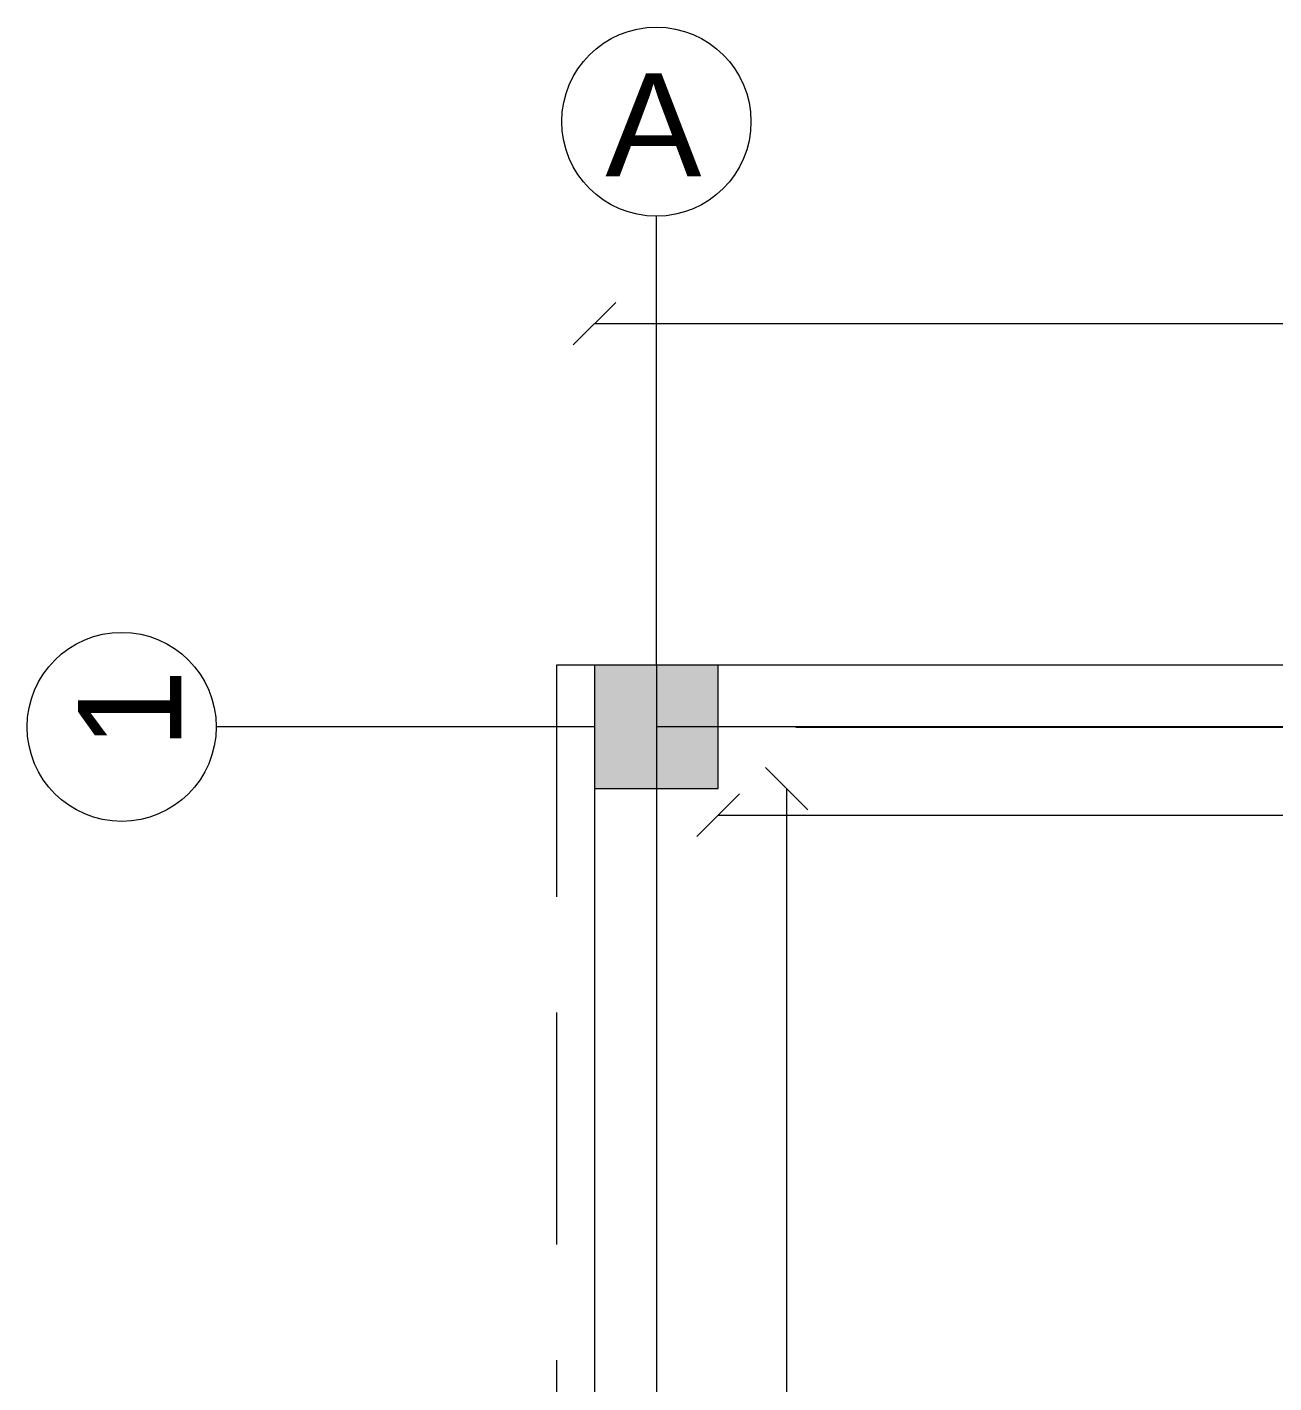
# Model space of a CAD drawing. Header units: metres. Extents: x -355 to 973, y -73 to 238.
# Drawn here: x 717.105 to 721.139, y 175.837 to 180.225 of the extents above; entities that cross this region are included whole.
import ezdxf

# ---------------------------------------------------------------- set-up
doc = ezdxf.new("R2010")
doc.units = ezdxf.units.M
doc.header["$LTSCALE"] = 3
doc.header["$MEASUREMENT"] = 0
doc.linetypes.add('1', pattern=[30, 6, 6, 6, 6, 6])
doc.linetypes.add('202$0$HIDDEN', pattern=[0.375, 0.25, -0.125])
doc.layers.add('01B', color=10, linetype='Continuous')
doc.layers.add('05', color=21, linetype='Continuous', lineweight=5)
doc.layers.add('alaem', color=230, linetype='Continuous', lineweight=5)
doc.styles.get("Standard").update_dxf_attribs({"font": 'arial.ttf'})
doc.dimstyles.new('ahmad', dxfattribs={"dimtxt": 0.2, "dimasz": 0.1375, "dimexe": 0, "dimexo": 0.0625, "dimgap": 0.09, "dimtad": 0, "dimzin": 0, "dimdsep": 46, "dimtxsty": 'Standard', "dimblk": 'OBLIQUE', "dimcen": 0.09, "dimclrd": 245, "dimclrt": 61, "dimadec": 0, "dimazin": 0, "dimtfac": 1, "dimtofl": 0, "dimtmove": 0, "dimatfit": 3, "dimldrblk": 'OBLIQUE', "dimfxl": 0, "dimfxlon": 1, "dimtolj": 1, "dimtzin": 0, "dimlwd": 13, "dimarcsym": 0})

# ---------------------------------------------------------------- blocks, each defined once
blk = doc.blocks.new('fghhyh')
at = {"layer": 'alaem', "linetype": '1'}
h = blk.add_hatch(color=256, dxfattribs=at)
h.dxf.hatch_style = 1
h.paths.add_polyline_path([(280.3961, 190.2964), (280.3961, 190.6964), (279.9961, 190.6964), (279.9961, 190.2964)])
blk.add_lwpolyline([(279.9961, 190.6964), (279.9961, 190.2964), (280.3961, 190.2964), (280.3961, 190.6964)], close=True, dxfattribs=at)
blk = doc.blocks.new('_Oblique')
at = {"color": 0, "linetype": 'ByBlock', "lineweight": -2}
blk.add_line((-0.5, -0.5), (0.5, 0.5), dxfattribs=at)
blk = doc.blocks.new('*D295')
at = {"color": 245, "lineweight": 13, "transparency": 16777216}
for p, q in [((719.3408, 177.6743), (722.9299, 177.6743)), ((727.2173, 177.6743), (723.6282, 177.6743))]:
    blk.add_line(p, q, dxfattribs=at)
at = {"layer": 'Defpoints', "color": 0, "transparency": 16777216}
for p in [(719.3408, 177.9603), (727.2173, 177.9603), (719.3408, 177.6743)]:
    blk.add_point(p, dxfattribs=at)
at = {"color": 245, "lineweight": 13, "transparency": 16777216, "xscale": 0.1375, "yscale": 0.1375, "zscale": 0.1375, "rotation": 180}
blk.add_blockref('_Oblique', (719.3408, 177.6743), dxfattribs=at)
at = {"color": 245, "lineweight": 13, "transparency": 16777216, "xscale": 0.1375, "yscale": 0.1375, "zscale": 0.1375}
blk.add_blockref('_Oblique', (727.2173, 177.6743), dxfattribs=at)
at = {"color": 61, "transparency": 16777216, "insert": (723.2791, 177.6743), "char_height": 0.2, "attachment_point": 5}
blk.add_mtext('\\A1;7.88', dxfattribs=at)
blk = doc.blocks.new('*D296')
at = {"color": 245, "lineweight": 13, "transparency": 16777216}
for p, q in [((718.9408, 179.2656), (724.9611, 179.2656)), ((731.8179, 179.2656), (725.7976, 179.2656))]:
    blk.add_line(p, q, dxfattribs=at)
at = {"layer": 'Defpoints', "color": 0, "transparency": 16777216}
for p in [(731.8179, 179.2656), (718.9408, 178.1603), (731.8179, 178.1603)]:
    blk.add_point(p, dxfattribs=at)
at = {"color": 245, "lineweight": 13, "transparency": 16777216, "xscale": 0.1375, "yscale": 0.1375, "zscale": 0.1375, "rotation": 180}
blk.add_blockref('_Oblique', (718.9408, 179.2656), dxfattribs=at)
at = {"color": 245, "lineweight": 13, "transparency": 16777216, "xscale": 0.1375, "yscale": 0.1375, "zscale": 0.1375}
blk.add_blockref('_Oblique', (731.8179, 179.2656), dxfattribs=at)
at = {"color": 61, "transparency": 16777216, "insert": (725.3794, 179.2656), "char_height": 0.2, "attachment_point": 5}
blk.add_mtext('\\A1;12.88', dxfattribs=at)
blk = doc.blocks.new('*D306')
at = {"color": 245, "lineweight": 13, "transparency": 16777216}
for p, q in [((719.5623, 177.7603), (719.5623, 171.728)), ((719.5623, 164.8603), (719.5623, 170.8926))]:
    blk.add_line(p, q, dxfattribs=at)
at = {"layer": 'Defpoints', "color": 0, "transparency": 16777216}
for p in [(719.1408, 177.7603), (719.5623, 177.7603), (719.1408, 164.8603)]:
    blk.add_point(p, dxfattribs=at)
at = {"color": 245, "lineweight": 13, "transparency": 16777216, "xscale": 0.1375, "yscale": 0.1375, "zscale": 0.1375}
for p, rotation in [((719.5623, 177.7603), 90), ((719.5623, 164.8603), 270)]:
    blk.add_blockref('_Oblique', p, dxfattribs=dict(at, rotation=rotation))
at = {"color": 61, "transparency": 16777216, "insert": (719.5623, 171.3103), "char_height": 0.2, "attachment_point": 5, "rotation": 90}
blk.add_mtext('\\A1;12.90', dxfattribs=at)

msp = doc.modelspace()

# ---------------------------------------------------------------- linework, layer by layer
at = {"layer": '01B', "color": 0, "linetype": '1'}
msp.add_line((719.5917, 177.9603), (722.5917, 177.9603), dxfattribs=at)
at = {"layer": '05'}
msp.add_line((719.1408, 178.1603), (719.1408, 179.6134), dxfattribs=at)
at = {"layer": '05', "linetype": '202$0$HIDDEN'}
for p, q in [((718.9408, 178.1603), (718.8178, 178.1603)), ((718.8178, 178.1603), (718.8178, 161.164))]:
    msp.add_line(p, q, dxfattribs=at)
at = {"layer": '05', "color": 0, "linetype": '1'}
for p, q in [((718.9408, 178.1603), (718.9408, 161.1603)), ((719.1408, 178.1603), (719.1408, 161.1603))]:
    msp.add_line(p, q, dxfattribs=at)
at = {"layer": '05', "lineweight": 9}
msp.add_line((718.9408, 177.9603), (717.7165, 177.9603), dxfattribs=at)
at = {"layer": '05', "color": 0, "linetype": '1'}
for points in [[(731.8178, 161.1603), (731.8178, 178.1603), (718.9408, 178.1603), (718.9408, 161.1603)], [(731.6178, 161.1603), (731.6178, 177.9603), (719.1408, 177.9603), (719.1408, 161.1603)]]:
    msp.add_lwpolyline(points, dxfattribs=at)
at = {"layer": '05'}
msp.add_circle((719.1408, 179.9194), 0.306, dxfattribs=at)
at = {"layer": '05', "lineweight": 9}
msp.add_circle((717.4105, 177.9603), 0.306, dxfattribs=at)

# ---------------------------------------------------------------- block references
at = {"layer": 'alaem', "linetype": '1'}
msp.add_blockref('fghhyh', (438.9447, -12.5361), dxfattribs=at)

# ---------------------------------------------------------------- texts
at = {"layer": '05', "insert": (718.9757, 179.7425), "char_height": 0.3338, "width": 2.976737, "attachment_point": 7}
msp.add_mtext('A', dxfattribs=at)
at = {"layer": '05', "lineweight": 9, "insert": (717.6032, 177.8881), "char_height": 0.3338, "width": 2.976737, "attachment_point": 7, "rotation": 90}
msp.add_mtext('1', dxfattribs=at)

# ---------------------------------------------------------------- dimensions: what is measured, and where the dimension line sits
for base, p1, p2, picture, middle in [((731.8179, 179.2656), (718.9408, 178.1603), (731.8179, 178.1603), '*D296', (725.3794, 179.2656)), ((719.3408, 177.6743), (727.2173, 177.9603), (719.3408, 177.9603), '*D295', (723.2791, 177.6743))]:
    dim = msp.add_linear_dim(base=base, p1=p1, p2=p2, dimstyle='ahmad')
    dim.commit()
    dim.dimension.update_dxf_attribs({"geometry": picture, "text_midpoint": middle})
dim = msp.add_linear_dim(base=(719.5623, 177.7603), p1=(719.1408, 164.8603), p2=(719.1408, 177.7603), angle=90, dimstyle='ahmad')
dim.commit()
dim.dimension.update_dxf_attribs({"geometry": '*D306', "text_midpoint": (719.5623, 171.3103)})

doc.saveas('drawing.dxf')
